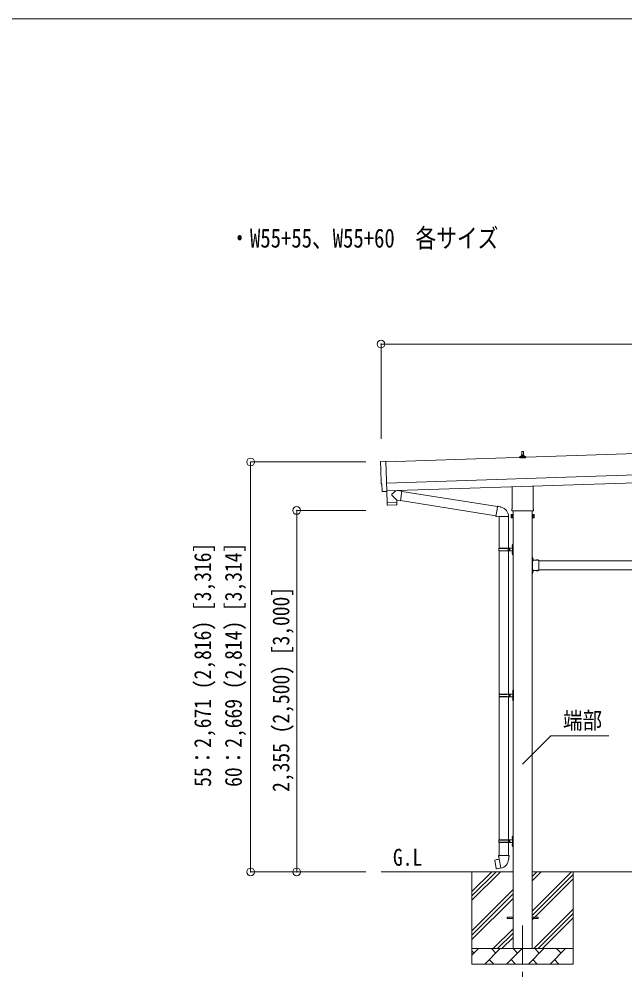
# Model space of a CAD drawing. Units: millimetres at full size, sheet at 1:50; details may follow other scales. Extents: x -14053 to 14053, y -9700 to 9700.
# Drawn here: x -2 to 3945, y 3510 to 9700 of the extents above; entities that cross this region are included whole.
import ezdxf
from ezdxf.enums import TextEntityAlignment as Align

# ---------------------------------------------------------------- set-up
doc = ezdxf.new("R2010")
doc.units = ezdxf.units.MM
doc.header["$LTSCALE"] = 50
doc.header["$PDMODE"] = 32
doc.header["$PDSIZE"] = 50
doc.linetypes.add('CHAIN1', pattern=[8, 5, -1, 1, -1])
doc.linetypes.add('USER7', pattern=[2, 1, -1])
for name, color, linetype, lineweight in [('0-2_建具', 4, 'Continuous', 9), ('0-3_階段', 7, 'CHAIN1', 9), ('0-4_設備', 7, 'Continuous', 9), ('0-7_ハッチ', 7, 'Continuous', 9), ('0-8_外構', 6, 'Continuous', 9), ('0-9_敷地', 7, 'Continuous', 9), ('F-0_ﾚｲﾔ240', 7, 'Continuous', 9)]:
    doc.layers.add(name, color=color, linetype=linetype, lineweight=lineweight)
doc.styles.add('ＭＳ ゴシック', font='')
doc.styles.get('ＭＳ ゴシック').set_extended_font_data('MS Gothic')

msp = doc.modelspace()

# ---------------------------------------------------------------- linework, layer by layer
at = {"layer": '0-2_建具'}
for p, q in [((7769.8, 6994.14), (2386.79, 6814.71)), ((3272.43, 6856.99), (3273.16, 6880.52)), ((3274.16, 6881.49), (3282.71, 6881.49)), ((3283.71, 6880.52), (3284.43, 6856.99)), ((2391.45, 6674.79), (7774.46, 6854.22)), ((3260.18, 6841.49), (3260.18, 6849.2)), ((3296.68, 6841.49), (3260.18, 6841.49)), ((3260.56, 6849.99), (3296.3, 6849.99)), ((3260.95, 6850.18), (3267.67, 6851.81)), ((3268.05, 6851.99), (3288.81, 6851.99)), ((3268.43, 6852.78), (3268.43, 6856.99)), ((3269.43, 6856.99), (3287.43, 6856.99)), ((3288.43, 6852.78), (3288.43, 6856.99)), ((3295.92, 6850.18), (3289.2, 6851.81)), ((3296.68, 6841.49), (3296.68, 6849.2)), ((2393.12, 6624.82), (7776.13, 6804.25)), ((3210.13, 6507.5), (3210.13, 6651.95)), ((3346.73, 6656.5), (3346.73, 6507.5)), ((2373.62, 6620.39), (2366.69, 6620.53)), ((2393.21, 6622.05), (2393.24, 6621.05)), ((3208.43, 6498.73), (3208.43, 6504.23)), ((3348.43, 6504.23), (3348.43, 6498.73)), ((3204.43, 6469.23), (3205.19, 6470.54)), ((3204.43, 6469.23), (3204.43, 6452.23)), ((3204.43, 6452.23), (3205.19, 6450.91)), ((3211.43, 6465.64), (3205.19, 6465.64)), ((3211.43, 6455.82), (3205.19, 6455.82)), ((3211.43, 6450.91), (3205.19, 6450.91)), ((3346.37, 6495.23), (3210.5, 6495.23)), ((3213.93, 6451.53), (3211.43, 6451.53)), ((3215.93, 6495.23), (3215.93, 3642.73)), ((3340.93, 3642.73), (3340.93, 6495.23)), ((3342.93, 6451.53), (3345.43, 6451.53)), ((3345.43, 6465.64), (3351.67, 6465.64)), ((3345.43, 6455.82), (3351.67, 6455.82)), ((3345.43, 6450.91), (3351.67, 6450.91)), ((3352.43, 6469.23), (3351.67, 6470.54)), ((3352.43, 6452.23), (3351.67, 6450.91)), ((3352.43, 6469.23), (3352.43, 6452.23)), ((3342.93, 6193.73), (3340.93, 6193.73)), ((3340.93, 6193.73), (3340.93, 6173.73)), ((3342.93, 6193.73), (3342.93, 6173.73)), ((3340.93, 6186.73), (3342.93, 6186.73)), ((3340.93, 6180.73), (3342.93, 6180.73)), ((3343.44, 6189.63), (3342.93, 6189.63)), ((3342.93, 6189.63), (3342.93, 6177.83)), ((3382.93, 6173.73), (3342.93, 6173.73)), ((3342.93, 6169.73), (3342.93, 6111.73)), ((3379.83, 6173.73), (3368.03, 6173.73)), ((3379.83, 6174.24), (3379.83, 6173.73)), ((3382.93, 6173.73), (3382.93, 6107.73)), ((3382.93, 6170.73), (4973.93, 6170.73)), ((3340.93, 6107.73), (3340.93, 6087.73)), ((3340.93, 6100.73), (3342.93, 6100.73)), ((3340.93, 6094.73), (3342.93, 6094.73)), ((3342.93, 6087.73), (3340.93, 6087.73)), ((3346.93, 6110.73), (3341.43, 6110.73)), ((3342.93, 6109.73), (3346.93, 6109.73)), ((3342.93, 6107.73), (3342.93, 6087.73)), ((3382.93, 6107.73), (3342.93, 6107.73)), ((3343.44, 6103.63), (3342.93, 6103.63)), ((3342.93, 6103.63), (3342.93, 6091.83)), ((3379.83, 6107.73), (3368.03, 6107.73)), ((3379.83, 6107.22), (3379.83, 6107.73)), ((3382.93, 6110.73), (4973.93, 6110.73)), ((3178.43, 3847.23), (3215.93, 3847.23)), ((3178.43, 3838.23), (3178.43, 3847.23)), ((3178.43, 3838.23), (3215.93, 3838.23)), ((3340.93, 3847.23), (3378.43, 3847.23)), ((3340.93, 3838.23), (3378.43, 3838.23)), ((3378.43, 3838.23), (3378.43, 3847.23))]:
    msp.add_line(p, q, dxfattribs=at)
for points in [[(2355.12, 6817.09), (2386.62, 6819.8), (2393.21, 6622.05)], [(2363.76, 6623.42), (2362.19, 6670.42), (2361.59, 6670.4)], [(2374.35, 6620.69), (2375, 6621.35), (2393.24, 6621.05)], [(3211.43, 6450.91), (3211.43, 6470.54), (3205.19, 6470.54)], [(3211.43, 6451.53), (3211.43, 6469.93), (3213.93, 6469.93)], [(3345.43, 6451.53), (3345.43, 6469.93), (3342.93, 6469.93)], [(3345.43, 6450.91), (3345.43, 6470.54), (3351.67, 6470.54)], [(3346.93, 6170.73), (3341.43, 6170.73), (3341.43, 6110.73)], [(3343.44, 6189.63), (3343.44, 6177.83), (3342.93, 6177.83)], [(3342.93, 6169.73), (3346.93, 6169.73), (3346.93, 6171.73), (3342.93, 6171.73)], [(3379.83, 6174.24), (3368.03, 6174.24), (3368.03, 6173.73)], [(3342.93, 6111.73), (3346.93, 6111.73), (3346.93, 6109.73)], [(3343.44, 6103.63), (3343.44, 6091.83), (3342.93, 6091.83)], [(3379.83, 6107.22), (3368.03, 6107.22), (3368.03, 6107.73)]]:
    msp.add_lwpolyline(points, dxfattribs=at)
for points in [[(3213.93, 6450.23), (3213.93, 6471.23), (3215.93, 6471.23), (3215.93, 6450.23)], [(3342.93, 6450.23), (3342.93, 6471.23), (3340.93, 6471.23), (3340.93, 6450.23)]]:
    msp.add_lwpolyline(points, close=True, dxfattribs=at)
at = {"layer": '0-2_建具', "linetype": 'USER7'}
for points in [[(3345.54, 6186.23), (3342.76, 6184.87), (3342.16, 6183.73)], [(3345.54, 6181.23), (3342.76, 6182.58), (3342.16, 6183.73)], [(3371.43, 6176.34), (3372.79, 6173.56), (3373.93, 6172.95)], [(3376.43, 6176.34), (3375.08, 6173.56), (3373.93, 6172.95)], [(3345.54, 6100.23), (3342.76, 6098.87), (3342.16, 6097.73)], [(3345.54, 6095.23), (3342.76, 6096.58), (3342.16, 6097.73)], [(3371.43, 6105.12), (3372.79, 6107.9), (3373.93, 6108.51)], [(3376.43, 6105.12), (3375.08, 6107.9), (3373.93, 6108.51)]]:
    msp.add_lwpolyline(points, dxfattribs=at)
at = {"layer": '0-2_建具'}
for centre, radius, start, end in [((3274.16, 6880.49), 1, 90, 178.60509), ((3282.71, 6880.49), 1, 1.39491, 90), ((3261.18, 6849.2), 1, 103.62699, 180), ((3267.43, 6852.78), 1, 283.62699, 0), ((3272.52, 6856.36), 4.13, 90, 171.17633), ((3269.43, 6855.99), 1, 90, 180), ((3281.77, 6856.99), 4.83, 133.60282, 180), ((3275.1, 6856.99), 4.83, 0, 46.39718), ((3284.35, 6856.36), 4.13, 8.82367, 90), ((3287.43, 6855.99), 1, 0, 90), ((3289.43, 6852.78), 1, 180, 256.37301), ((3295.68, 6849.2), 1, 0, 76.37301), ((3212.43, 6504.23), 4, 125.09963, 180), ((3344.43, 6504.23), 4, 0, 54.90037), ((3220.67, 6460.73), 16.24, 162.41205, 197.58795), ((3208.78, 6468.09), 4.34, 145.61575, 214.38425), ((3208.78, 6453.37), 4.34, 145.61575, 214.38425), ((3212.43, 6498.73), 4, 180, 194.47751), ((3212.43, 6498.73), 4, 194.47751, 241.04498), ((3344.43, 6498.73), 4, 298.95502, 345.52249), ((3344.43, 6498.73), 4, 345.52249, 0), ((3336.19, 6460.73), 16.24, 342.41205, 17.58795), ((3348.09, 6468.09), 4.34, 325.61575, 34.38425), ((3348.09, 6453.37), 4.34, 325.61575, 34.38425), ((3342.93, 6173.73), 2, 180, 270), ((3337.7, 6183.73), 8.23, 314.2189, 45.7811), ((3373.93, 6168.5), 8.23, 44.2189, 135.7811), ((3342.93, 6107.73), 2, 90, 180), ((3337.7, 6097.73), 8.23, 314.2189, 45.7811), ((3373.93, 6112.96), 8.23, 224.2189, 315.7811)]:
    msp.add_arc(centre, radius, start, end, dxfattribs=at)
for centre, major_axis, ratio, start_param, end_param in [((2355.38, 6814.1), (-3, -0.1), 0.99863, 4.7647489, 6.2979817), ((-2405.49, 6584.94), (4760.73, 158.69), 0.99863, 6.2686928, 6.2979817), ((2361.44, 6674.8), (-4.4, -0.15), 0.99863, 6.2686928, 7.8539816), ((2366.76, 6623.53), (-2.11, -2.14), 0.9974, 5.5252311, 7.0411395), ((2373.64, 6621.4), (-0.704, -0.714), 0.9974, 0.7579542, 1.5707963)]:
    msp.add_ellipse(centre, major_axis=major_axis, ratio=ratio, start_param=start_param, end_param=end_param, dxfattribs=at)
at = {"layer": '0-3_階段'}
msp.add_line((3278.43, 3792.73), (3278.43, 3443.73), dxfattribs=at)
at = {"layer": '0-4_設備'}
for p, q in [((3215.93, 4142.73), (2355.79, 4142.73)), ((2948.43, 4142.73), (2948.43, 3542.73)), ((2948.43, 3957.68), (3133.48, 4142.73)), ((2948.43, 3985.96), (3105.2, 4142.73)), ((2948.43, 4014.25), (3076.91, 4142.73)), ((5015.93, 4142.73), (3340.93, 4142.73)), ((3340.93, 3887.63), (3596.03, 4142.73)), ((3340.93, 4085.62), (3398.04, 4142.73)), ((3340.93, 4113.9), (3369.76, 4142.73)), ((3340.93, 3859.35), (3608.43, 4126.85)), ((3340.93, 3831.06), (3608.43, 4098.56)), ((3608.43, 4142.73), (3608.43, 3542.73)), ((2948.43, 3759.69), (3215.93, 4027.19)), ((2948.43, 3731.4), (3215.93, 3998.9)), ((2948.43, 3703.12), (3215.93, 3970.62)), ((3350.59, 3642.73), (3608.43, 3900.57)), ((3378.87, 3642.73), (3608.43, 3872.29)), ((3407.16, 3642.73), (3608.43, 3844)), ((3086.03, 3642.73), (3215.93, 3772.63)), ((3114.31, 3642.73), (3215.93, 3744.35)), ((3142.6, 3642.73), (3215.93, 3716.06)), ((2948.43, 3642.73), (3608.43, 3642.73)), ((2948.43, 3599.84), (2991.33, 3642.73)), ((2962.77, 3614.18), (2948.43, 3628.52)), ((3032.75, 3542.73), (3132.75, 3642.73)), ((3104.19, 3614.18), (3075.64, 3642.73)), ((3174.17, 3542.73), (3274.17, 3642.73)), ((3245.61, 3614.18), (3217.06, 3642.73)), ((3315.59, 3542.73), (3415.59, 3642.73)), ((3387.04, 3614.18), (3358.48, 3642.73)), ((3457.01, 3542.73), (3557.01, 3642.73)), ((3528.46, 3614.18), (3499.9, 3642.73)), ((3605.15, 3642.73), (3608.43, 3646.01)), ((3608.43, 3542.73), (2948.43, 3542.73)), ((3061.3, 3571.28), (3089.85, 3542.73)), ((3202.72, 3571.28), (3231.27, 3542.73)), ((3344.14, 3571.28), (3372.7, 3542.73)), ((3485.56, 3571.28), (3514.12, 3542.73))]:
    msp.add_line(p, q, dxfattribs=at)
at = {"layer": '0-7_ハッチ', "color": 6}
msp.add_lwpolyline([(3839.35, 5029.69), (3462.6, 5029.69), (3278.43, 4845.52)], dxfattribs=at)
at = {"layer": '0-8_外構'}
for p, q in [((2355.79, 7581.7), (7805.46, 7581.7)), ((2355.79, 7581.7), (2355.79, 6963.76)), ((1506.79, 6813.68), (2256.79, 6813.68)), ((1506.79, 6813.68), (1506.79, 4142.73)), ((1806.79, 6497.73), (2256.79, 6497.73)), ((1806.79, 6497.73), (1806.79, 4142.73)), ((1506.79, 4142.73), (2106.79, 4142.73)), ((1806.79, 4142.73), (2256.79, 4142.73))]:
    msp.add_line(p, q, dxfattribs=at)
for p in [(2355.79, 7581.7), (1506.79, 6813.68), (1806.79, 6497.73), (1506.79, 4142.73), (1806.79, 4142.73)]:
    msp.add_point(p, dxfattribs=at)
at = {"layer": '0-9_敷地'}
for p, q in [((2454.53, 6626.86), (2427.32, 6603.83)), ((2492.23, 6623.57), (2466.31, 6627.26)), ((2492.23, 6623.57), (2483.26, 6560.51)), ((2458.78, 6563.99), (2427.28, 6596.5)), ((2458.78, 6563.99), (2483.26, 6560.51)), ((2458.78, 6563.99), (2459.18, 6551.98)), ((2483.52, 6562.34), (3104.14, 6463.52)), ((2491.97, 6621.74), (3114.56, 6522.61)), ((2395.25, 6548.84), (2395.91, 6535.81)), ((2456.52, 6534.88), (2399.01, 6532.96)), ((2399.71, 6549.99), (2399.76, 6549)), ((2454.68, 6551.83), (2454.7, 6550.83)), ((3114.88, 6524.43), (3109.35, 6493.06)), ((3114.88, 6524.43), (3116.03, 6526.41)), ((3116.03, 6526.41), (3119.59, 6525.78)), ((3119.59, 6525.78), (3120, 6523.44)), ((3134.52, 6520.61), (3136.2, 6518.98)), ((3136.2, 6518.98), (3138.32, 6518.53)), ((3103.82, 6461.7), (3109.35, 6493.06)), ((3103.82, 6461.7), (3104.22, 6459.45)), ((3103.82, 6461.7), (3108.97, 6460.88)), ((3104.22, 6459.45), (3107.78, 6458.82)), ((3107.78, 6458.82), (3108.97, 6460.88)), ((3108.97, 6460.88), (3123.58, 6458.57)), ((3123.58, 6458.57), (3125.78, 6459.55)), ((3186.08, 6459.16), (3124.9, 6459.16)), ((3125.93, 6459.16), (3125.93, 6251.73)), ((3185.93, 6459.16), (3185.93, 6251.73)), ((3123.93, 6251.73), (3209.93, 6251.73)), ((3123.93, 6251.73), (3123.93, 6249.73)), ((3182.93, 6251.73), (3182.93, 6247.23)), ((3190.93, 6251.73), (3190.93, 6242.73)), ((3209.63, 6268.88), (3211.67, 6267.88)), ((3210.9, 6270.88), (3211.53, 6270.88)), ((3210.9, 6270.88), (3210.9, 6262.58)), ((3210.9, 6262.58), (3211.53, 6262.58)), ((3211.53, 6270.88), (3211.53, 6262.58)), ((3211.53, 6270.88), (3211.93, 6270.48)), ((3211.53, 6262.58), (3211.93, 6262.98)), ((3211.67, 6267.88), (3212.29, 6266.73)), ((3211.93, 6274.73), (3214.93, 6276.23)), ((3211.93, 6274.73), (3211.93, 6242.73)), ((3211.93, 6270.48), (3211.93, 6262.98)), ((3214.93, 6276.23), (3214.93, 6242.73)), ((3214.93, 6276.23), (3215.93, 6276.23)), ((3215.93, 6276.23), (3215.93, 6242.73)), ((3122.93, 6249.73), (3173.26, 6249.73)), ((3122.93, 6235.73), (3173.26, 6235.73)), ((3123.93, 6233.73), (3123.93, 6235.73)), ((3123.93, 6233.73), (3209.93, 6233.73)), ((3125.93, 6233.73), (3125.93, 5301.73)), ((3182.93, 6247.23), (3184.93, 6247.23)), ((3182.93, 6233.73), (3182.93, 6238.23)), ((3182.93, 6238.23), (3184.93, 6238.23)), ((3184.93, 6247.23), (3184.93, 6242.73)), ((3184.93, 6238.23), (3184.93, 6242.73)), ((3185.93, 6233.73), (3185.93, 5301.73)), ((3190.93, 6247.23), (3193.93, 6247.23)), ((3190.93, 6233.73), (3190.93, 6242.73)), ((3190.93, 6238.23), (3193.93, 6238.23)), ((3193.93, 6247.23), (3193.93, 6242.73)), ((3193.93, 6238.23), (3193.93, 6242.73)), ((3209.63, 6220.88), (3211.67, 6219.88)), ((3210.9, 6222.88), (3211.53, 6222.88)), ((3210.9, 6222.88), (3210.9, 6214.58)), ((3210.9, 6214.58), (3211.53, 6214.58)), ((3211.53, 6222.88), (3211.53, 6214.58)), ((3211.53, 6222.88), (3211.93, 6222.48)), ((3211.53, 6214.58), (3211.93, 6214.98)), ((3211.67, 6219.88), (3212.29, 6218.73)), ((3211.93, 6210.73), (3211.93, 6242.73)), ((3211.93, 6222.48), (3211.93, 6214.98)), ((3211.93, 6210.73), (3214.93, 6209.23)), ((3214.93, 6209.23), (3214.93, 6242.73)), ((3214.93, 6209.23), (3215.93, 6209.23)), ((3215.93, 6209.23), (3215.93, 6242.73)), ((3214.43, 5324.73), (3217.43, 5326.23)), ((3214.43, 5324.73), (3214.43, 5292.73)), ((3217.43, 5326.23), (3217.43, 5292.73)), ((3217.43, 5326.23), (3218.43, 5326.23)), ((3218.43, 5326.23), (3218.43, 5292.73)), ((3125.43, 5299.73), (3175.76, 5299.73)), ((3125.43, 5285.73), (3175.76, 5285.73)), ((3125.93, 5283.74), (3125.93, 4351.73)), ((3126.43, 5301.73), (3212.43, 5301.73)), ((3126.43, 5301.73), (3126.43, 5299.73)), ((3126.43, 5283.73), (3126.43, 5285.73)), ((3126.43, 5283.73), (3212.43, 5283.73)), ((3185.43, 5301.73), (3185.43, 5297.23)), ((3185.43, 5297.23), (3187.43, 5297.23)), ((3185.43, 5283.73), (3185.43, 5288.23)), ((3185.43, 5288.23), (3187.43, 5288.23)), ((3185.93, 5283.74), (3185.93, 4351.73)), ((3187.43, 5297.23), (3187.43, 5292.73)), ((3187.43, 5288.23), (3187.43, 5292.73)), ((3193.43, 5301.73), (3193.43, 5292.73)), ((3193.43, 5297.23), (3196.43, 5297.23)), ((3193.43, 5283.73), (3193.43, 5292.73)), ((3193.43, 5288.23), (3196.43, 5288.23)), ((3196.43, 5297.23), (3196.43, 5292.73)), ((3196.43, 5288.23), (3196.43, 5292.73)), ((3212.13, 5318.88), (3214.17, 5317.88)), ((3212.13, 5270.88), (3214.17, 5269.88)), ((3213.4, 5320.88), (3214.03, 5320.88)), ((3213.4, 5320.88), (3213.4, 5312.58)), ((3213.4, 5312.58), (3214.03, 5312.58)), ((3213.4, 5272.88), (3214.03, 5272.88)), ((3213.4, 5272.88), (3213.4, 5264.58)), ((3213.4, 5264.58), (3214.03, 5264.58)), ((3214.03, 5320.88), (3214.03, 5312.58)), ((3214.03, 5320.88), (3214.43, 5320.48)), ((3214.03, 5312.58), (3214.43, 5312.98)), ((3214.03, 5272.88), (3214.03, 5264.58)), ((3214.03, 5272.88), (3214.43, 5272.48)), ((3214.03, 5264.58), (3214.43, 5264.98)), ((3214.17, 5317.88), (3214.79, 5316.73)), ((3214.17, 5269.88), (3214.79, 5268.73)), ((3214.43, 5320.48), (3214.43, 5312.98)), ((3214.43, 5260.73), (3214.43, 5292.73)), ((3214.43, 5272.48), (3214.43, 5264.98)), ((3217.43, 5259.23), (3217.43, 5292.73)), ((3218.43, 5259.23), (3218.43, 5292.73)), ((3214.43, 5260.73), (3217.43, 5259.23)), ((3217.43, 5259.23), (3218.43, 5259.23)), ((3122.93, 4349.73), (3173.26, 4349.73)), ((3122.93, 4335.73), (3173.26, 4335.73)), ((3123.93, 4351.73), (3209.93, 4351.73)), ((3123.93, 4351.73), (3123.93, 4349.73)), ((3123.93, 4333.73), (3123.93, 4335.73)), ((3123.93, 4333.73), (3209.93, 4333.73)), ((3125.93, 4333.73), (3125.93, 4248.8)), ((3182.93, 4351.73), (3182.93, 4347.23)), ((3182.93, 4347.23), (3184.93, 4347.23)), ((3182.93, 4333.73), (3182.93, 4338.23)), ((3182.93, 4338.23), (3184.93, 4338.23)), ((3184.93, 4347.23), (3184.93, 4342.73)), ((3184.93, 4338.23), (3184.93, 4342.73)), ((3185.93, 4333.73), (3185.93, 4248.8)), ((3190.93, 4351.73), (3190.93, 4342.73)), ((3190.93, 4347.23), (3193.93, 4347.23)), ((3190.93, 4333.73), (3190.93, 4342.73)), ((3190.93, 4338.23), (3193.93, 4338.23)), ((3193.93, 4347.23), (3193.93, 4342.73)), ((3193.93, 4338.23), (3193.93, 4342.73)), ((3209.63, 4368.88), (3211.67, 4367.88)), ((3210.9, 4370.88), (3211.53, 4370.88)), ((3210.9, 4370.88), (3210.9, 4362.58)), ((3210.9, 4362.58), (3211.53, 4362.58)), ((3211.53, 4370.88), (3211.53, 4362.58)), ((3211.53, 4370.88), (3211.93, 4370.48)), ((3211.53, 4362.58), (3211.93, 4362.98)), ((3211.67, 4367.88), (3212.29, 4366.73)), ((3211.93, 4374.73), (3214.93, 4376.23)), ((3211.93, 4374.73), (3211.93, 4342.73)), ((3211.93, 4370.48), (3211.93, 4362.98)), ((3211.93, 4310.73), (3211.93, 4342.73)), ((3214.93, 4376.23), (3214.93, 4342.73)), ((3214.93, 4376.23), (3215.93, 4376.23)), ((3214.93, 4309.23), (3214.93, 4342.73)), ((3215.93, 4376.23), (3215.93, 4342.73)), ((3215.93, 4309.23), (3215.93, 4342.73)), ((3209.63, 4320.88), (3211.67, 4319.88)), ((3210.9, 4322.88), (3211.53, 4322.88)), ((3210.9, 4322.88), (3210.9, 4314.58)), ((3210.9, 4314.58), (3211.53, 4314.58)), ((3211.53, 4322.88), (3211.53, 4314.58)), ((3211.53, 4322.88), (3211.93, 4322.48)), ((3211.53, 4314.58), (3211.93, 4314.98)), ((3211.67, 4319.88), (3212.29, 4318.73)), ((3211.93, 4322.48), (3211.93, 4314.98)), ((3211.93, 4310.73), (3214.93, 4309.23)), ((3214.93, 4309.23), (3215.93, 4309.23)), ((3097.47, 4220.35), (3096.66, 4219.18)), ((3096.66, 4219.18), (3106.28, 4164.62)), ((3125.34, 4225.6), (3097.47, 4220.35)), ((3110.21, 4222.95), (3110, 4222.71)), ((3124.08, 4248.8), (3121.93, 4248.02)), ((3121.93, 4248.02), (3121.93, 4244.4)), ((3121.93, 4244.4), (3124.17, 4243.59)), ((3124.08, 4248.8), (3155.93, 4248.8)), ((3124.08, 4248.8), (3124.17, 4243.59)), ((3124.17, 4243.59), (3124.43, 4228.8)), ((3124.43, 4228.8), (3125.78, 4226.8)), ((3135.7, 4168.31), (3125.56, 4225.78)), ((3125.58, 4226.6), (3125.58, 4225.9)), ((3125.78, 4226.8), (3125.75, 4226.8)), ((3187.78, 4248.8), (3155.93, 4248.8)), ((3186.12, 4226.86), (3186.05, 4224.7)), ((3187.43, 4228.8), (3186.12, 4226.86)), ((3189.93, 4244.4), (3187.69, 4243.59)), ((3187.78, 4248.8), (3189.93, 4248.02)), ((3189.93, 4248.02), (3189.93, 4244.4)), ((3120.31, 4165.71), (3120.03, 4165.87)), ((3136, 4167.54), (3135.76, 4168.2))]:
    msp.add_line(p, q, dxfattribs=at)
for points in [[(2392.84, 6621.05), (2395.22, 6549.84), (2459.18, 6551.98)], [(2459.42, 6537.92), (2459.21, 6550.98), (2395.25, 6548.84)], [(3114.88, 6524.43), (3120, 6523.44), (3134.52, 6520.61)], [(3209.63, 6264.58), (3211.67, 6265.58), (3212.29, 6266.73)], [(3209.63, 6216.58), (3211.67, 6217.58), (3212.29, 6218.73)], [(3212.13, 5314.58), (3214.17, 5315.58), (3214.79, 5316.73)], [(3212.13, 5266.58), (3214.17, 5267.58), (3214.79, 5268.73)], [(3209.63, 4364.58), (3211.67, 4365.58), (3212.29, 4366.73)], [(3209.63, 4316.58), (3211.67, 4317.58), (3212.29, 4318.73)], [(3112.46, 4223.17), (3112.18, 4223.32), (3110.21, 4222.95)], [(3187.78, 4248.8), (3187.69, 4243.59), (3187.43, 4228.8)], [(3135.43, 4168.4), (3107.44, 4163.8), (3106.28, 4164.62)], [(3122.49, 4166.27), (3122.28, 4166.04), (3120.31, 4165.71)]]:
    msp.add_lwpolyline(points, dxfattribs=at)
for centre, radius, start, end in [((2430.7, 6600.15), 5, 132.56466, 226.88314), ((2398.91, 6535.96), 3, 182.90915, 271.95747), ((2456.42, 6537.88), 3, 271.90915, 0.90915), ((3125.78, 6459.55), 60.3, 359.62495, 78), ((3173.26, 6251.73), 2, 270, 359.99998), ((3215.23, 6266.73), 6, 136.21765, 223.78235), ((3209.93, 6253.73), 2, 270, 359.99998), ((3171.68, 6242.73), 49.25, 171.82876, 180.00002), ((3171.68, 6242.73), 49.25, 180.00002, 188.17127), ((3173.26, 6233.73), 2, 0.00005, 90.00004), ((3215.23, 6218.73), 6, 136.21765, 223.78235), ((3209.93, 6231.73), 2, 0.00005, 90.00004), ((3174.18, 5292.73), 49.25, 171.82876, 180.00002), ((3174.18, 5292.73), 49.25, 180.00002, 188.17127), ((3175.76, 5301.73), 2, 270, 359.99998), ((3175.76, 5283.73), 2, 0.00005, 90.00004), ((3217.73, 5316.73), 6, 136.21765, 223.78235), ((3217.73, 5268.73), 6, 136.21765, 223.78235), ((3212.43, 5303.73), 2, 270, 359.99998), ((3212.43, 5281.73), 2, 0.00005, 90.00004), ((3171.68, 4342.73), 49.25, 171.82876, 180.00002), ((3171.68, 4342.73), 49.25, 180.00002, 188.17127), ((3173.26, 4351.73), 2, 270, 359.99998), ((3173.26, 4333.73), 2, 0.00005, 90.00004), ((3215.23, 4366.73), 6, 136.21765, 223.78235), ((3209.93, 4353.73), 2, 270, 359.99998), ((3209.93, 4331.73), 2, 0.00005, 90.00004), ((3215.23, 4318.73), 6, 136.21765, 223.78235), ((3125.28, 4225.9), 0.3, 280.66842, 0), ((3125.78, 4226.6), 0.2, 100, 180), ((3125.78, 4226.8), 60.3, 279.96938, 358), ((3135.48, 4168.1), 0.3, 20, 99.33158), ((3136.19, 4167.61), 0.2, 200, 279.96938)]:
    msp.add_arc(centre, radius, start, end, dxfattribs=at)
at = {"layer": 'F-0_ﾚｲﾔ240', "color": 5, "lineweight": 5}
msp.add_line((-14053.43, 9700), (13346.57, 9700), dxfattribs=at)

# ---------------------------------------------------------------- texts
at = {"layer": '0-7_ハッチ', "style": 'ＭＳ ゴシック'}
for s, height, width, p in [('・W55+55、W55+60\u3000各サイズ', 123.7, 0.8, (1367.55, 8173.39)), ('端部', 110, 0.85, (3541.14, 5041.32)), ('G.L', 110, 0.85, (2433.6, 4150.32))]:
    msp.add_text(s, height=height, dxfattribs=dict(at, width=width)).set_placement(p, align=Align.BOTTOM_LEFT)
at = {"layer": '0-8_外構', "color": 7, "style": 'ＭＳ ゴシック', "width": 0.85}
for s, p in [('55：2,671 (2,816) [3,316]', (1281.79, 4696.95)), ('60：2,669 (2,814) [3,314]', (1481.79, 4696.95)), ('2,355 (2,500) [3,000]', (1791.79, 4663.98))]:
    msp.add_text(s, height=110, rotation=90, dxfattribs=at).set_placement(p, align=Align.BOTTOM_LEFT)

doc.saveas('drawing.dxf')
